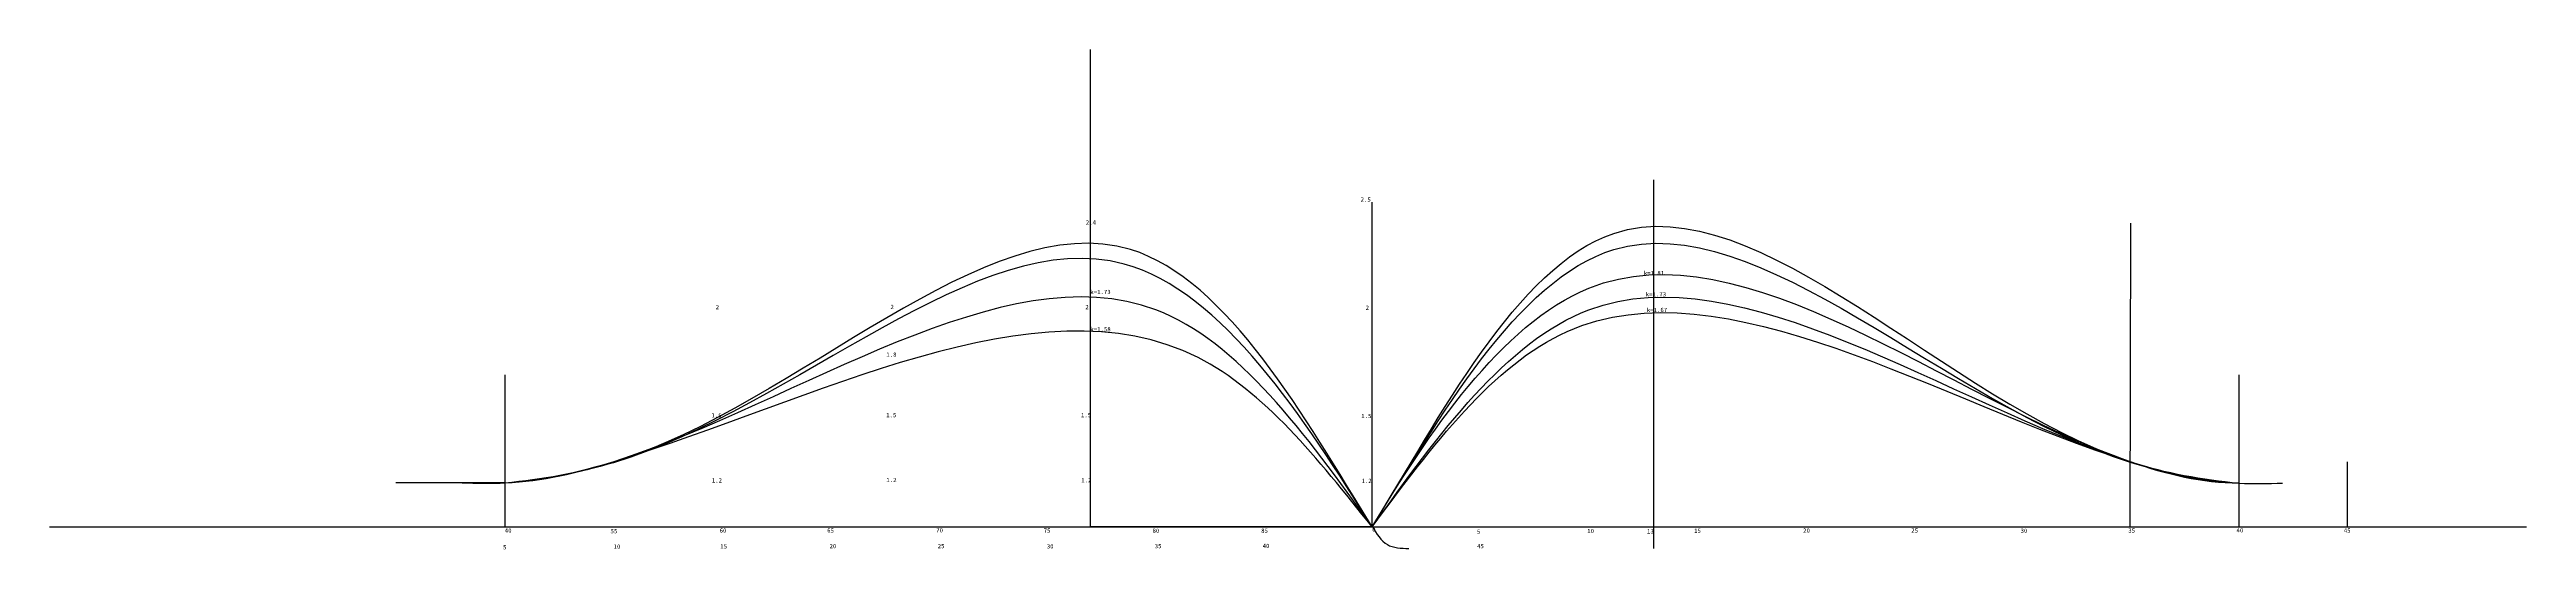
# Model space of a CAD drawing. Header units: millimetres. Extents: x 199 to 558, y 146 to 328.
# Drawn here: x 444 to 558.3, y 305 to 328 of the extents above; entities that cross this region are included whole.
import ezdxf

# ---------------------------------------------------------------- set-up
doc = ezdxf.new("R2010")
doc.units = ezdxf.units.MM
doc.styles.get("Standard").update_dxf_attribs({"font": ''})
doc.styles.get('Standard').set_extended_font_data('SimSun')

msp = doc.modelspace()

# ---------------------------------------------------------------- linework, layer by layer
for p, q in [((492.01, 306), (492.01, 328)), ((518.01, 306), (518.01, 322)), ((505.01, 306), (505.01, 320.97)), ((505.01, 306), (505.01, 320.97)), ((539.97, 306), (540, 320)), ((465.01, 306), (465.01, 313)), ((545, 306), (545, 313)), ((550, 306), (550, 309)), ((465.03, 308.02), (459.97, 308.02)), ((444, 306), (518.01, 306)), ((465.01, 306), (505.01, 306)), ((505.01, 306), (492.01, 306)), ((494.97, 306), (499.97, 306)), ((505.01, 306), (558.25, 306)), ((505.01, 306), (518.01, 306)), ((518.01, 305), (518.01, 306))]:
    msp.add_line(p, q)
for points in [[(505.01, 306), (508.1, 310.96), (516.97, 328.5), (533.24, 309.82), (543.29, 308.19), (545, 308.01)], [(505, 306), (501.91, 310.96), (492.47, 325.66), (476.77, 309.82), (466.72, 308.19), (465.01, 308.01)], [(505.01, 306), (501.93, 310.96), (493.05, 327), (476.79, 309.82), (466.74, 308.19), (465.03, 308.01)], [(505.01, 306), (508.1, 310.96), (516.97, 327), (533.24, 309.82), (543.29, 308.19), (545, 308.01)]]:
    msp.add_open_spline(points, degree=3, knots=[0, 0, 0, 0, 17.526925, 43.567148, 48.684919, 48.684919, 48.684919, 48.684919])
at = {"start_tangent": (0.51705, 0.855955), "end_tangent": (1, 0)}
msp.add_spline([(505.01, 306), (515, 317), (539.99, 309), (545, 308.02)], degree=3, dxfattribs=at)
at = {"color": 1, "start_tangent": (-0.552338, 0.83362)}
msp.add_spline([(505.01, 306), (495.03, 316), (470.03, 309), (465.03, 308.01), (463.03, 308.01)], degree=3, dxfattribs=at)
for points, start_tangent in [([(505.01, 306), (515, 316), (539.99, 309), (545, 308.01), (547, 308.01)], (0.552338, 0.83362)), ([(505.01, 306), (514, 315), (539.99, 309), (545, 308.01), (547, 308.01)], (0.552338, 0.83362)), ([(505.01, 306), (496.98, 313.8), (470.03, 309), (465.03, 308.01), (463.03, 308.01)], (-0.552338, 0.83362)), ([(505.02, 306.01), (505.71, 305.18), (506.7, 305)], (0.483497, -0.875346))]:
    msp.add_spline(points, degree=3, dxfattribs=dict(start_tangent=start_tangent))

# ---------------------------------------------------------------- texts
at = {"char_height": 0.2, "width": 2, "attachment_point": 1}
for s, insert in [('2.5', (504.48, 321.19)), ('2.4', (491.8, 320.13)), ('k=1.81', (517.54, 317.8)), ('k=1.73', (492.01, 316.93)), ('k=1.73', (517.63, 316.82)), ('2', (474.73, 316.23)), ('2', (482.79, 316.24)), ('2', (491.78, 316.23)), ('2', (504.71, 316.2)), ('k=1.67', (517.68, 316.1)), ('k=1.58', (492.01, 315.21)), ('1.8', (482.6, 314.04)), ('1.5', (474.53, 311.24)), ('1.5', (482.59, 311.25)), ('1.5', (491.58, 311.25)), ('1.5', (504.51, 311.21)), ('1.2', (474.55, 308.24)), ('1.2', (482.6, 308.26)), ('1.2', (491.59, 308.25)), ('1.2', (504.52, 308.22)), ('5', (464.92, 305.16)), ('40', (465, 305.93)), ('55', (469.88, 305.9)), ('10', (470.02, 305.19)), ('60', (474.91, 305.93)), ('15', (474.94, 305.2)), ('65', (479.87, 305.93)), ('20', (479.98, 305.21)), ('70', (484.9, 305.94)), ('25', (484.97, 305.21)), ('75', (489.86, 305.93)), ('30', (490, 305.2)), ('80', (494.88, 305.92)), ('35', (494.98, 305.21)), ('85', (499.89, 305.92)), ('40', (499.96, 305.22)), ('0', (505.01, 305.97)), ('5', (509.84, 305.88)), ('45', (509.85, 305.21)), ('10', (514.93, 305.91)), ('13', (517.69, 305.89)), ('15', (519.86, 305.92)), ('20', (524.89, 305.93)), ('25', (529.88, 305.93)), ('30', (534.92, 305.92)), ('35', (539.89, 305.93)), ('40', (544.88, 305.94)), ('45', (549.83, 305.93))]:
    msp.add_mtext(s, dxfattribs=dict(at, insert=insert))

doc.saveas('drawing.dxf')
